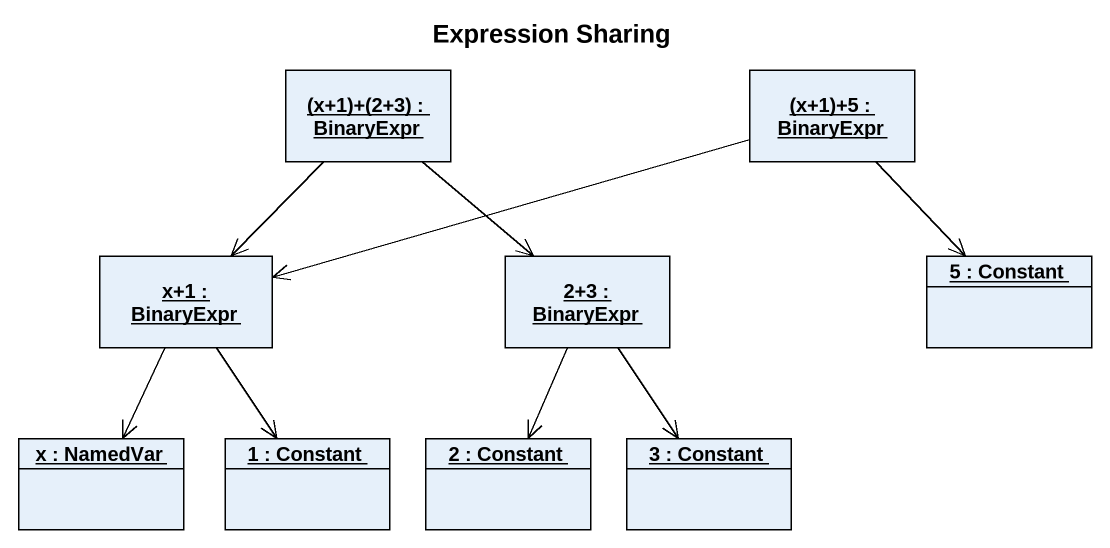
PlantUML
@startuml
title Expression Sharing
hide circle
hide empty members
object "(x+1)+(2+3) : BinaryExpr" as x_1_2_3_BinaryExpr
object "(x+1)+5 : BinaryExpr" as x_1_5_BinaryExpr
object "x+1 : BinaryExpr" as x_1_BinaryExpr
object "2+3 : BinaryExpr" as o2_3_BinaryExpr
object "5 : Constant" as o5_Constant
object "x : NamedVar" as x_NamedVar
object "1 : Constant" as o1_Constant
object "2 : Constant" as o2_Constant
object "3 : Constant" as o3_Constant
x_1_2_3_BinaryExpr --> x_1_BinaryExpr
x_1_2_3_BinaryExpr --> o2_3_BinaryExpr
x_1_5_BinaryExpr -left-> x_1_BinaryExpr
x_1_5_BinaryExpr --> o5_Constant
x_1_BinaryExpr --> x_NamedVar
x_1_BinaryExpr --> o1_Constant
o2_3_BinaryExpr --> o2_Constant
o2_3_BinaryExpr --> o3_Constant
@enduml
